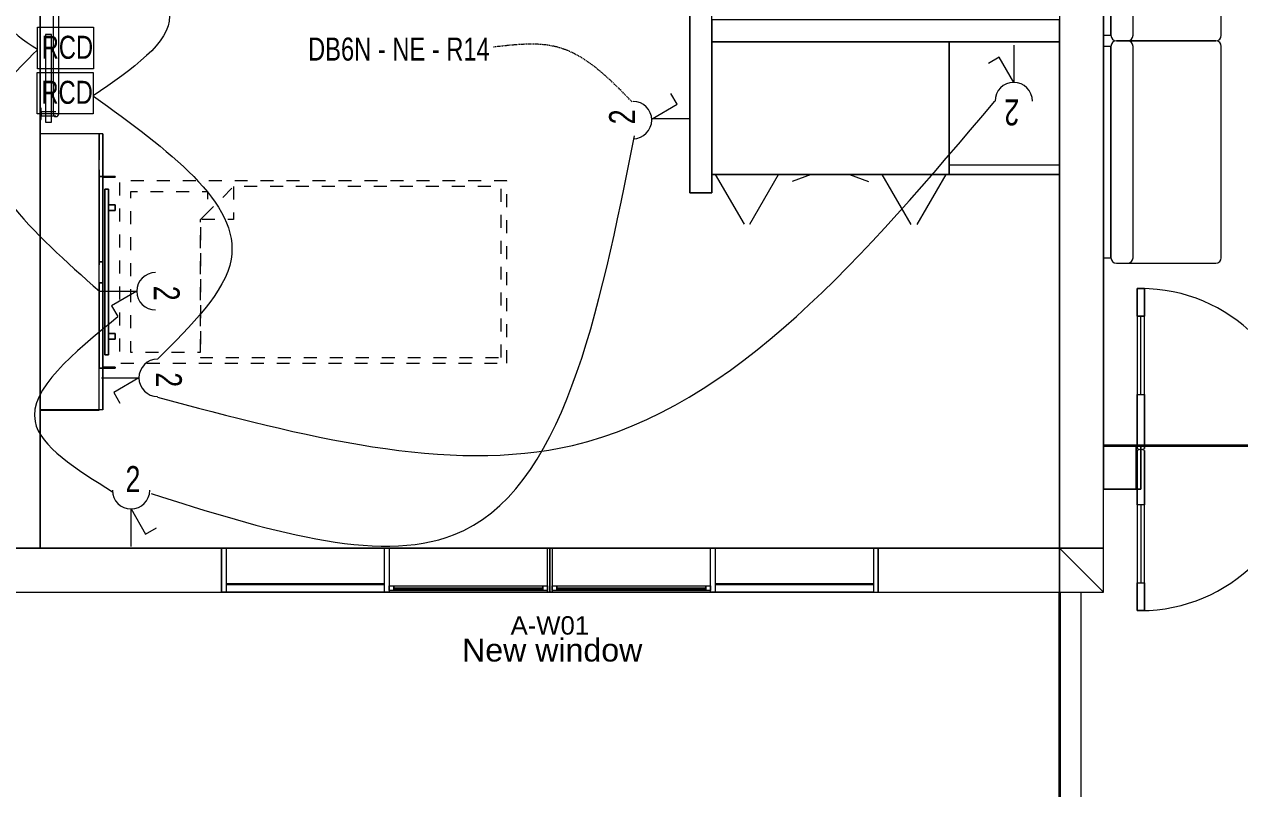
# Model space of a CAD drawing. Header units: millimetres. Extents: x 11356 to 46017, y -5218 to 16780.
# Drawn here: x 17873 to 24480, y -5218 to -1021 of the extents above; entities that cross this region are included whole.
import ezdxf

# ---------------------------------------------------------------- set-up
doc = ezdxf.new("R2010")
doc.units = ezdxf.units.MM
for name, pattern in [('IMPORT-Dashed', [282.222223, 141.111112, -141.111112]), ('IMPORT-Hidden Line', [195.611112, 141.111112, -54.5]), ('IMPORT-Small Dashed', [141.111111, 70.555556, -70.555556]), ('WSP_NZ_Hidden', [9.5, 6.5, -3])]:
    doc.linetypes.add(name, pattern=pattern)
for name, color, linetype, lineweight in [('0_Pen_No__195', 252, 'Continuous', 13), ('0_Pen_No__40', 130, 'Continuous', 35), ('_Essential Power', 1, 'Continuous', 13), ('_Non Essential Power', 1, 'Continuous', 13), ('A-Des_ Fittings General_Pen_No__81', 251, 'Continuous', 18), ('A-Des_ Fittings Joinery_Pen_No__81', 251, 'Continuous', 18), ('A-Des_ Furniture_Pen_No__81', 251, 'Continuous', 18), ('A-Des_ Walls', 7, 'Continuous', 13), ('A-Des_ Walls_Pen_No__81', 251, 'Continuous', 18), ('ARCHICAD Doors_Pen_No__81', 251, 'Continuous', 18), ('L07 Enlarged Ground Proposed Plan 02_GFGF Enlarged Proposed Plan 02_dwg', 8, 'Continuous', 13), ('New_A-Des_ Floors_Pen_No__89', 250, 'Continuous', 18), ('New_A-Des_ Walls_Pen_No__27', 250, 'Continuous', 18), ('New_A-Des_ Zones_Pen_No__94', 250, 'Continuous', 18), ('New_A-Doc_ Presentation_Furniture 1_50_Pen_No__86', 250, 'Continuous', 18), ('New_ARCHICAD Window Markers_Pen_No__66', 250, 'Continuous', 18), ('New_ARCHICAD Windows_Pen_No__181', 90, 'Continuous', 5), ('New_ARCHICAD Windows_Pen_No__3', 250, 'Continuous', 18)]:
    doc.layers.add(name, color=color, linetype=linetype, lineweight=lineweight)
doc.styles.add('Arial', font='arial.ttf', dxfattribs={"height": 100})
doc.styles.add('Arial Narrow', font='ARIALN.TTF', dxfattribs={"width": 0.9, "height": 125})
doc.styles.add('Arial_1', font='arial.ttf', dxfattribs={"height": 125})

# ---------------------------------------------------------------- blocks, each defined once
blk = doc.blocks.new('L07 Enlarged Ground Proposed Plan 02_GFGF Enlarged Proposed Plan 02_dwg_Wall_2_1-12185912-NEW GROUND FLOOR LAYOUT - ELECTRICAL PROPOSED PLAN 02')
at = {"layer": 'A-Des_ Fittings Joinery_Pen_No__81', "color": 254, "flags": 128}
blk.add_lwpolyline([(18310.4, -1916.7), (18310.4, -2816.7), (18330.4, -2816.7), (18330.4, -1916.7)], close=True, dxfattribs=at)
blk = doc.blocks.new('L07 Enlarged Ground Proposed Plan 02_GFGF Enlarged Proposed Plan 02_dwg_Wall_3_1-12185913-NEW GROUND FLOOR LAYOUT - ELECTRICAL PROPOSED PLAN 02')
at = {"layer": 'A-Des_ Fittings Joinery_Pen_No__81', "color": 254, "flags": 128}
blk.add_lwpolyline([(18279.7, -2425.2), (18279.7, -2889.2), (18299.7, -2889.2), (18299.7, -2425.2)], close=True, dxfattribs=at)
blk = doc.blocks.new('L07 Enlarged Ground Proposed Plan 02_GFGF Enlarged Proposed Plan 02_dwg_Wall_4_1-12185914-NEW GROUND FLOOR LAYOUT - ELECTRICAL PROPOSED PLAN 02')
at = {"layer": 'A-Des_ Fittings Joinery_Pen_No__81', "color": 254, "flags": 128}
blk.add_lwpolyline([(18299.7, -2311.2), (18299.7, -1847.2), (18279.7, -1847.2), (18279.7, -2311.2)], close=True, dxfattribs=at)
blk = doc.blocks.new('L07 Enlarged Ground Proposed Plan 02_GFGF Enlarged Proposed Plan 02_dwg_Towel Rail _1377_9__1-12185926-NEW GROUND FLOOR LAYOUT - ELECTRICAL PROPOSED PLAN 02')
at = {"layer": 'A-Des_ Fittings General_Pen_No__81', "color": 254}
blk.add_line((18059.7, -1507.2), (18059.7, -757.2), dxfattribs=at)
at = {"layer": 'A-Des_ Fittings General_Pen_No__81', "color": 254, "flags": 128}
for points in [[(17964.7, -727.2), (17959.7, -727.2), (17959.7, -787.2), (17964.7, -787.2)], [(17964.7, -1477.2), (17959.7, -1477.2), (17959.7, -1537.2), (17964.7, -1537.2)]]:
    blk.add_lwpolyline(points, close=True, dxfattribs=at)
for points in [[(18044.7, -747.2), (17964.7, -747.2), (17964.7, -767.2), (18044.7, -767.2)], [(18029.7, -757.2), (18029.7, -1132.2), (18029.7, -1507.2)], [(18044.7, -1497.2), (17964.7, -1497.2), (17964.7, -1517.2), (18044.7, -1517.2)]]:
    blk.add_lwpolyline(points, dxfattribs=at)
at = {"layer": 'A-Des_ Fittings General_Pen_No__81', "color": 254}
for centre, start, end in [((18044.7, -757.2), 0, 180), ((18044.7, -1507.2), 180, 0)]:
    blk.add_arc(centre, 15, start, end, dxfattribs=at)
blk = doc.blocks.new('L07 Enlarged Ground Proposed Plan 02_GFGF Enlarged Proposed Plan 02_dwg_Slab_15_1-12185978-NEW GROUND FLOOR LAYOUT - ELECTRICAL PROPOSED PLAN 02')
at = {"layer": 'A-Des_ Fittings Joinery_Pen_No__81', "color": 254, "flags": 128}
blk.add_lwpolyline([(17988.3, -1553.4), (18020.4, -1553.4), (18020.4, -1075.7), (17988.3, -1075.7)], close=True, dxfattribs=at)
blk = doc.blocks.new('L07 Enlarged Ground Proposed Plan 02_GFGF Enlarged Proposed Plan 02_dwg_Slab_16_1-12185979-NEW GROUND FLOOR LAYOUT - ELECTRICAL PROPOSED PLAN 02')
at = {"layer": 'A-Des_ Fittings Joinery_Pen_No__81', "color": 254, "flags": 128}
blk.add_lwpolyline([(17959.7, -3116.7), (18279.7, -3116.7), (18279.7, -1616.7), (17959.7, -1616.7)], close=True, dxfattribs=at)
blk = doc.blocks.new('L07 Enlarged Ground Proposed Plan 02_GFGF Enlarged Proposed Plan 02_dwg_CI Tools Window-12186005-NEW GROUND FLOOR LAYOUT - ELECTRICAL PROPOSED PLAN 02')
at = {"layer": 'New_ARCHICAD Windows_Pen_No__181', "color": 53}
for p, q in [((18969.7, -4058.7), (19830.9, -4058.7)), ((18969.7, -4064.7), (19830.9, -4064.7)), ((19880.9, -4083.7), (20692.2, -4083.7)), ((19880.9, -4089.7), (20692.2, -4089.7)), ((20767.2, -4083.7), (21578.4, -4083.7)), ((20767.2, -4089.7), (21578.4, -4089.7)), ((21628.4, -4058.7), (22489.7, -4058.7)), ((21628.4, -4064.7), (22489.7, -4064.7))]:
    blk.add_line(p, q, dxfattribs=at)
at = {"layer": 'New_ARCHICAD Windows_Pen_No__3', "color": 253}
for p, q in [((18969.7, -3866.7), (22489.7, -3866.7)), ((22489.7, -4106.7), (18969.7, -4106.7))]:
    blk.add_line(p, q, dxfattribs=at)
at = {"layer": 'New_ARCHICAD Windows_Pen_No__3', "color": 253, "flags": 128}
for points in [[(18944.7, -4106.7), (18944.7, -3866.7), (18969.7, -3866.7), (18969.7, -4106.7)], [(19830.9, -4106.7), (19830.9, -3866.7), (19855.9, -3866.7), (19855.9, -4106.7)], [(20717.2, -4106.7), (20717.2, -3866.7), (20742.2, -3866.7), (20742.2, -4106.7)], [(21603.4, -4106.7), (21603.4, -3866.7), (21628.4, -3866.7), (21628.4, -4106.7)], [(22514.7, -4106.7), (22514.7, -3866.7), (22489.7, -3866.7), (22489.7, -4106.7)]]:
    blk.add_lwpolyline(points, close=True, dxfattribs=at)
for points in [[(20692.2, -4071.7), (20717.2, -4071.7), (20717.2, -4096.7), (20692.2, -4096.7), (20692.2, -4071.7), (20717.2, -4071.7), (20717.2, -4096.7), (20692.2, -4096.7), (19880.9, -4096.7), (19855.9, -4096.7), (19855.9, -4071.7), (19880.9, -4071.7), (19880.9, -4096.7), (19855.9, -4096.7), (19855.9, -4071.7), (19880.9, -4071.7)], [(19880.9, -4096.7), (19880.9, -4071.7), (20692.2, -4071.7), (20692.2, -4096.7)], [(21578.4, -4071.7), (21603.4, -4071.7), (21603.4, -4096.7), (21578.4, -4096.7), (21578.4, -4071.7), (21603.4, -4071.7), (21603.4, -4096.7), (21578.4, -4096.7), (20767.2, -4096.7), (20742.2, -4096.7), (20742.2, -4071.7), (20767.2, -4071.7), (20767.2, -4096.7), (20742.2, -4096.7), (20742.2, -4071.7), (20767.2, -4071.7)], [(20767.2, -4096.7), (20767.2, -4071.7), (21578.4, -4071.7), (21578.4, -4096.7)]]:
    blk.add_lwpolyline(points, dxfattribs=at)
blk = doc.blocks.new('L07 Enlarged Ground Proposed Plan 02_GFGF Enlarged Proposed Plan 02_dwg_Wall_12_1-12186006-NEW GROUND FLOOR LAYOUT - ELECTRICAL PROPOSED PLAN 02')
at = {"layer": 'A-Des_ Walls', "color": 50, "flags": 128}
for points in [[(14957.2, -4106.7), (14957.2, -3866.7), (16742.2, -3866.7), (16742.2, -4106.7), (18944.7, -4106.7), (18944.7, -4056.7), (18944.7, -4006.7), (18944.7, -3866.7), (16742.2, -3866.7), (16742.2, -4006.7), (16742.2, -4056.7), (16742.2, -4106.7)], [(18944.7, -3866.7), (18944.7, -4106.7), (20729.7, -4106.7), (20729.7, -3866.7)], [(20729.7, -4106.7), (22514.7, -4106.7), (22514.7, -3866.7), (20729.7, -3866.7)], [(23739.7, -3866.7), (23499.7, -3866.7), (23739.7, -4106.7)], [(23499.7, -3866.7), (23499.7, -4106.7), (23739.7, -4106.7)]]:
    blk.add_lwpolyline(points, close=True, dxfattribs=at)
blk.add_lwpolyline([(22514.7, -3866.7), (22514.7, -4006.7), (22514.7, -4056.7), (22514.7, -4106.7), (23499.7, -4106.7), (23499.7, -3866.7), (22514.7, -3866.7)], dxfattribs=at)
at = {"layer": 'A-Des_ Walls_Pen_No__81', "color": 254}
for p, q in [((18944.7, -3866.7), (17959.7, -3866.7)), ((23499.7, -3866.7), (22514.7, -3866.7)), ((16742.2, -4106.7), (18944.7, -4106.7))]:
    blk.add_line(p, q, dxfattribs=at)
at = {"layer": 'A-Des_ Walls_Pen_No__81', "color": 254, "flags": 128}
blk.add_lwpolyline([(22514.7, -4106.7), (23739.7, -4106.7), (23739.7, -3866.7)], dxfattribs=at)
at = {"layer": 'New_A-Des_ Walls_Pen_No__27', "color": 253, "flags": 128}
for points in [[(18944.7, -3866.7), (18944.7, -4006.7), (18944.7, -4056.7), (18944.7, -4106.7)], [(22514.7, -4106.7), (22514.7, -4056.7), (22514.7, -4006.7), (22514.7, -3866.7)]]:
    blk.add_lwpolyline(points, dxfattribs=at)
blk.add_blockref('L07 Enlarged Ground Proposed Plan 02_GFGF Enlarged Proposed Plan 02_dwg_CI Tools Window-12186005-NEW GROUND FLOOR LAYOUT - ELECTRICAL PROPOSED PLAN 02', (0, 0))
at = {"layer": 'New_ARCHICAD Window Markers_Pen_No__66', "color": 7, "insert": (20729.7, -4237.2), "char_height": 100, "width": 509.292, "attachment_point": 2, "line_spacing_factor": 0.941778, "style": 'Arial'}
blk.add_mtext('A-W01', dxfattribs=at)
blk = doc.blocks.new('L07 Enlarged Ground Proposed Plan 02_GFGF Enlarged Proposed Plan 02_dwg_Wall_14_1-12186009-NEW GROUND FLOOR LAYOUT - ELECTRICAL PROPOSED PLAN 02')
at = {"layer": 'A-Des_ Walls', "color": 50, "flags": 128}
blk.add_lwpolyline([(23739.7, -3866.7), (23739.7, 1133.3), (23499.7, 1133.3), (23499.7, -3866.7)], close=True, dxfattribs=at)
at = {"layer": 'A-Des_ Walls_Pen_No__81', "color": 254}
for p, q in [((23499.7, 1133.3), (23499.7, -996.7)), ((23739.7, -3311.6), (23739.7, 1133.3)), ((23499.7, -1116.7), (23499.7, -3866.7)), ((23739.7, -3866.7), (23739.7, -3546.6))]:
    blk.add_line(p, q, dxfattribs=at)
blk = doc.blocks.new('L07 Enlarged Ground Proposed Plan 02_GFGF Enlarged Proposed Plan 02_dwg_Wall_20_1-12186018-NEW GROUND FLOOR LAYOUT - ELECTRICAL PROPOSED PLAN 02')
at = {"layer": 'A-Des_ Walls', "color": 50, "flags": 128}
blk.add_lwpolyline([(17719.7, 1133.3), (17719.7, -3866.7), (17959.7, -3866.7), (17959.7, 1133.3)], close=True, dxfattribs=at)
at = {"layer": 'A-Des_ Walls_Pen_No__81', "color": 254}
for p, q in [((17719.7, 1133.3), (17719.7, -996.7)), ((17959.7, -3866.7), (17959.7, 1133.3)), ((17719.7, -1116.7), (17719.7, -3866.7))]:
    blk.add_line(p, q, dxfattribs=at)
blk = doc.blocks.new('L07 Enlarged Ground Proposed Plan 02_GFGF Enlarged Proposed Plan 02_dwg_CI Tools Door_16__1-12186020-NEW GROUND FLOOR LAYOUT - ELECTRICAL PROPOSED PLAN 02')
at = {"layer": 'ARCHICAD Doors_Pen_No__81', "color": 254, "flags": 128}
for points in [[(21554.7, -131.7), (21514.7, -131.7), (21514.7, -121.7), (21479.7, -121.7), (21479.7, -96.7), (21619.7, -96.7), (21619.7, -121.7), (21554.7, -121.7), (21554.7, -131.7), (21514.7, -131.7), (21514.7, -121.7), (21479.7, -121.7), (21479.7, -96.7), (21619.7, -96.7), (21619.7, -121.7), (21554.7, -121.7)], [(20664.7, -901.7), (21479.7, -901.7), (21479.7, -936.7), (20664.7, -936.7), (20664.7, -901.7), (21479.7, -901.7), (21479.7, -936.7), (20664.7, -936.7)], [(21554.7, -926.7), (21514.7, -926.7), (21514.7, -936.7), (21479.7, -936.7), (21479.7, -961.7), (21619.7, -961.7), (21619.7, -936.7), (21554.7, -936.7), (21554.7, -926.7), (21514.7, -926.7), (21514.7, -936.7), (21479.7, -936.7), (21479.7, -961.7), (21619.7, -961.7), (21619.7, -936.7), (21554.7, -936.7)]]:
    blk.add_lwpolyline(points, close=True, dxfattribs=at)
at = {"layer": 'ARCHICAD Doors_Pen_No__81', "color": 254}
blk.add_arc((21479.7, -936.7), 815, 90, 180, dxfattribs=at)
blk = doc.blocks.new('L07 Enlarged Ground Proposed Plan 02_GFGF Enlarged Proposed Plan 02_dwg_Wall_22_1-12186021-NEW GROUND FLOOR LAYOUT - ELECTRICAL PROPOSED PLAN 02')
at = {"layer": 'A-Des_ Walls', "color": 50, "flags": 128}
for points in [[(21489.7, 1133.3), (21489.7, -96.7), (21609.7, -96.7), (21609.7, 1133.3)], [(21609.7, -961.7), (21489.7, -961.7), (21489.7, -1936.7), (21609.7, -1936.7)]]:
    blk.add_lwpolyline(points, close=True, dxfattribs=at)
at = {"layer": 'A-Des_ Walls_Pen_No__81', "color": 254, "flags": 128}
for points in [[(21489.7, -96.7), (21609.7, -96.7), (21609.7, 1133.3), (21489.7, 1133.3), (21489.7, -96.7)], [(21609.7, -996.7), (21609.7, -961.7), (21489.7, -961.7), (21489.7, -1936.7), (21609.7, -1936.7), (21609.7, -1116.7)]]:
    blk.add_lwpolyline(points, dxfattribs=at)
blk.add_blockref('L07 Enlarged Ground Proposed Plan 02_GFGF Enlarged Proposed Plan 02_dwg_CI Tools Door_16__1-12186020-NEW GROUND FLOOR LAYOUT - ELECTRICAL PROPOSED PLAN 02', (0, 0))
blk = doc.blocks.new('L07 Enlarged Ground Proposed Plan 02_GFGF Enlarged Proposed Plan 02_dwg_Wall_23_1-12186022-NEW GROUND FLOOR LAYOUT - ELECTRICAL PROPOSED PLAN 02')
at = {"layer": 'A-Des_ Walls', "color": 50, "flags": 128}
blk.add_lwpolyline([(23499.7, -996.7), (21609.7, -996.7), (21609.7, -1116.7), (23499.7, -1116.7)], close=True, dxfattribs=at)
at = {"layer": 'A-Des_ Walls_Pen_No__81', "color": 254}
for p, q in [((23499.7, -996.7), (21609.7, -996.7)), ((21609.7, -1116.7), (23499.7, -1116.7))]:
    blk.add_line(p, q, dxfattribs=at)
blk = doc.blocks.new('L07 Enlarged Ground Proposed Plan 02_GFGF Enlarged Proposed Plan 02_dwg_Wall_111_1-12186146-NEW GROUND FLOOR LAYOUT - ELECTRICAL PROPOSED PLAN 02')
at = {"layer": 'A-Des_ Fittings Joinery_Pen_No__81', "color": 254, "flags": 128}
blk.add_lwpolyline([(18299.7, -2889.2), (18366.6, -2889.2), (18366.6, -2884.2), (18299.7, -2884.2)], close=True, dxfattribs=at)
blk = doc.blocks.new('L07 Enlarged Ground Proposed Plan 02_GFGF Enlarged Proposed Plan 02_dwg_Wall_112_1-12186147-NEW GROUND FLOOR LAYOUT - ELECTRICAL PROPOSED PLAN 02')
at = {"layer": 'A-Des_ Fittings Joinery_Pen_No__81', "color": 254, "flags": 128}
blk.add_lwpolyline([(18299.7, -1852.2), (18366.6, -1852.2), (18366.6, -1847.2), (18299.7, -1847.2)], close=True, dxfattribs=at)
blk = doc.blocks.new('L07 Enlarged Ground Proposed Plan 02_GFGF Enlarged Proposed Plan 02_dwg_Wall_113_1-12186148-NEW GROUND FLOOR LAYOUT - ELECTRICAL PROPOSED PLAN 02')
at = {"layer": 'A-Des_ Fittings Joinery_Pen_No__81', "color": 254, "flags": 128}
blk.add_lwpolyline([(18365.7, -2701.7), (18330.4, -2701.7), (18330.4, -2731.7), (18365.7, -2731.7)], close=True, dxfattribs=at)
blk = doc.blocks.new('L07 Enlarged Ground Proposed Plan 02_GFGF Enlarged Proposed Plan 02_dwg_Wall_114_1-12186149-NEW GROUND FLOOR LAYOUT - ELECTRICAL PROPOSED PLAN 02')
at = {"layer": 'A-Des_ Fittings Joinery_Pen_No__81', "color": 254, "flags": 128}
blk.add_lwpolyline([(18365.7, -2001.7), (18330.4, -2001.7), (18330.4, -2031.7), (18365.7, -2031.7)], close=True, dxfattribs=at)
blk = doc.blocks.new('L07 Enlarged Ground Proposed Plan 02_GFGF Enlarged Proposed Plan 02_dwg_CI Tools Door_45__1-12186150-NEW GROUND FLOOR LAYOUT - ELECTRICAL PROPOSED PLAN 02')
at = {"layer": 'ARCHICAD Doors_Pen_No__81', "color": 254}
for p, q in [((23942, -3031.6), (23942, -2606.6)), ((25692, -3031.6), (25692, -2606.6)), ((23942, -3631.6), (23942, -4056.6)), ((25692, -3631.6), (25692, -4056.6))]:
    blk.add_line(p, q, dxfattribs=at)
at = {"layer": 'ARCHICAD Doors_Pen_No__81', "color": 254, "flags": 128}
for points in [[(23962, -2456.6), (23922, -2456.6), (23922, -2606.6), (23962, -2606.6), (23922, -2606.6), (23922, -2456.6), (23962, -2456.6), (23962, -2606.6)], [(25672, -2456.6), (25672, -2606.6), (25712, -2606.6), (25712, -2456.6), (25672, -2456.6), (25672, -2606.6), (25712, -2606.6), (25712, -2456.6)], [(23917, -3311.6), (23917, -3546.6), (23942, -3546.6), (23942, -3311.6)], [(23942, -3546.6), (23917, -3546.6), (23917, -3311.6), (23942, -3311.6)], [(25717, -3311.6), (25717, -3546.6), (25692, -3546.6), (25692, -3311.6)], [(25692, -3546.6), (25717, -3546.6), (25717, -3311.6), (25692, -3311.6)], [(23922, -4206.6), (23922, -4056.6), (23962, -4056.6), (23962, -4206.6), (23922, -4206.6), (23922, -4056.6), (23962, -4056.6), (23962, -4206.6)], [(25712, -4206.6), (25712, -4056.6), (25672, -4056.6), (25672, -4206.6), (25712, -4206.6), (25712, -4056.6), (25672, -4056.6), (25672, -4206.6)]]:
    blk.add_lwpolyline(points, close=True, dxfattribs=at)
for points in [[(23922, -3326.3), (23922, -3031.6), (23962, -3031.6), (23962, -3326.3), (23962, -2456.6), (23922, -2456.6), (23922, -3326.3), (23922, -3031.6), (23962, -3031.6), (23962, -3326.3)], [(25712, -3326.3), (25712, -3031.6), (25672, -3031.6), (25672, -3326.3), (25672, -3031.6), (25712, -3031.6), (25712, -3326.3), (25712, -2456.6), (25672, -2456.6), (25672, -3326.3)], [(23962, -3337), (23962, -3631.6), (23922, -3631.6), (23922, -3337), (23922, -4206.6), (23962, -4206.6), (23962, -3337), (23962, -3631.6), (23922, -3631.6), (23922, -3337)], [(25672, -3337), (25672, -3631.6), (25712, -3631.6), (25712, -3337), (25712, -3631.6), (25672, -3631.6), (25672, -3337), (25672, -4206.6), (25712, -4206.6), (25712, -3337)]]:
    blk.add_lwpolyline(points, dxfattribs=at)
at = {"layer": 'ARCHICAD Doors_Pen_No__81', "color": 254}
for centre, radius, start, end in [((23942, -3331.6), 875, 270, 90), ((25692, -3331.6), 875, 90, 270), ((23942, -3291.6), 40, 240, 300), ((23942, -3291.6), 40, 240, 300), ((23942, -3291.6), 40, 240, 300), ((23942, -3371.6), 40, 60, 120), ((23942, -3371.6), 40, 60, 120), ((23942, -3371.6), 40, 60, 120), ((25692, -3291.6), 40, 240, 300), ((25692, -3291.6), 40, 240, 300), ((25692, -3291.6), 40, 240, 300), ((25692, -3371.6), 40, 60, 120), ((25692, -3371.6), 40, 60, 120), ((25692, -3371.6), 40, 60, 120)]:
    blk.add_arc(centre, radius, start, end, dxfattribs=at)
blk = doc.blocks.new('L07 Enlarged Ground Proposed Plan 02_GFGF Enlarged Proposed Plan 02_dwg_Wall_115_1-12186151-NEW GROUND FLOOR LAYOUT - ELECTRICAL PROPOSED PLAN 02')
at = {"layer": 'A-Des_ Walls', "color": 50, "flags": 128}
blk.add_lwpolyline([(23739.7, -3311.6), (23739.7, -3546.6), (23917, -3546.6), (23917, -3311.6), (23739.7, -3311.6)], dxfattribs=at)
blk.add_lwpolyline([(25919.7, -3311.6), (25717, -3311.6), (25717, -3546.6), (25919.7, -3546.6)], close=True, dxfattribs=at)
at = {"layer": 'A-Des_ Walls_Pen_No__81', "color": 254, "flags": 128}
for points in [[(23739.7, -3311.6), (23917, -3311.6), (23917, -3546.6), (23739.7, -3546.6)], [(25919.7, -3311.6), (25717, -3311.6), (25717, -3546.6), (25919.7, -3546.6)]]:
    blk.add_lwpolyline(points, dxfattribs=at)
blk.add_blockref('L07 Enlarged Ground Proposed Plan 02_GFGF Enlarged Proposed Plan 02_dwg_CI Tools Door_45__1-12186150-NEW GROUND FLOOR LAYOUT - ELECTRICAL PROPOSED PLAN 02', (0, 0))
blk = doc.blocks.new('L07 Enlarged Ground Proposed Plan 02_GFGF Enlarged Proposed Plan 02_dwg_Hospital Bed 24_29__1-12186188-NEW GROUND FLOOR LAYOUT - ELECTRICAL PROPOSED PLAN 02')
at = {"layer": 'A-Des_ Furniture_Pen_No__81', "color": 254, "linetype": 'IMPORT-Small Dashed', "flags": 128}
for points in [[(20495.7, -2861.7), (20495.7, -1871.7), (18390.7, -1871.7), (18390.7, -2861.7)], [(20465.7, -2831.7), (20465.7, -1901.7), (19010.7, -1901.7), (18830.7, -2081.7), (18830.7, -2831.7)], [(18830.7, -2801.7), (18830.7, -2081.7), (18870.7, -2041.7), (18870.7, -1931.7), (18450.7, -1931.7), (18450.7, -2801.7)]]:
    blk.add_lwpolyline(points, close=True, dxfattribs=at)
blk.add_lwpolyline([(19010.7, -1901.7), (19010.7, -2081.7), (18830.7, -2081.7)], dxfattribs=at)
blk = doc.blocks.new('L07 Enlarged Ground Proposed Plan 02_GFGF Enlarged Proposed Plan 02_dwg_Sofa Bed Futon 24_77__1-12186242-NEW GROUND FLOOR LAYOUT - ELECTRICAL PROPOSED PLAN 02')
at = {"layer": 'A-Des_ Furniture_Pen_No__81', "color": 254}
for p, q in [((24349.7, -1110.6), (23809.7, -1110.6)), ((23899.7, -2289.3), (23899.7, -1140.6)), ((24379.7, -2289.3), (24379.7, -1140.6)), ((23809.7, -2319.3), (24349.7, -2319.3))]:
    blk.add_line(p, q, dxfattribs=at)
at = {"layer": 'A-Des_ Furniture_Pen_No__81', "color": 254, "flags": 128}
blk.add_lwpolyline([(23779.7, -1140.6), (23779.7, -2289.3), (23779.7, -1140.6), (23739.7, -1140.6), (23739.7, -2289.3), (23779.7, -2289.3)], dxfattribs=at)
at = {"layer": 'A-Des_ Furniture_Pen_No__81', "color": 254}
for centre, start, end in [((23809.7, -1140.6), 90, 180), ((23869.7, -1140.6), 0, 90), ((24349.7, -1140.6), 0, 90), ((23809.7, -2289.3), 180, 270), ((23869.7, -2289.3), 270, 0), ((24349.7, -2289.3), 270, 0)]:
    blk.add_arc(centre, 30, start, end, dxfattribs=at)
blk = doc.blocks.new('L07 Enlarged Ground Proposed Plan 02_GFGF Enlarged Proposed Plan 02_dwg_Sofa Bed Futon 24_78__1-12186243-NEW GROUND FLOOR LAYOUT - ELECTRICAL PROPOSED PLAN 02')
at = {"layer": 'A-Des_ Furniture_Pen_No__81', "color": 254}
for p, q in [((24349.7, 202), (23809.7, 202)), ((23899.7, -1080.6), (23899.7, 172)), ((24379.7, -1080.6), (24379.7, 172)), ((23809.7, -1110.6), (24349.7, -1110.6))]:
    blk.add_line(p, q, dxfattribs=at)
at = {"layer": 'A-Des_ Furniture_Pen_No__81', "color": 254, "flags": 128}
blk.add_lwpolyline([(23779.7, 172), (23779.7, -1080.6), (23779.7, 172), (23739.7, 172), (23739.7, -1080.6), (23779.7, -1080.6)], dxfattribs=at)
at = {"layer": 'A-Des_ Furniture_Pen_No__81', "color": 254}
for centre, start, end in [((23809.7, 172), 90, 180), ((23869.7, 172), 0, 90), ((24349.7, 172), 360, 90), ((23809.7, -1080.6), 180, 270), ((23869.7, -1080.6), 270, 0), ((24349.7, -1080.6), 270, 0)]:
    blk.add_arc(centre, 30, start, end, dxfattribs=at)
blk = doc.blocks.new('L07 Enlarged Ground Proposed Plan 02_GFGF Enlarged Proposed Plan 02_dwg_Cadimage Cabinet_123__1-12186390-NEW GROUND FLOOR LAYOUT - ELECTRICAL PROPOSED PLAN 02')
at = {"layer": 'A-Des_ Fittings Joinery_Pen_No__81', "color": 254, "linetype": 'IMPORT-Hidden Line'}
for p, q in [((17959.7, -3116.2), (17959.7, -2741.7)), ((18279.7, -3116.2), (18279.7, -2741.7))]:
    blk.add_line(p, q, dxfattribs=at)
at = {"layer": 'A-Des_ Fittings Joinery_Pen_No__81', "color": 254, "flags": 128}
blk.add_lwpolyline([(18299.7, -3116.2), (18299.7, -2741.7), (18299.7, -3116.2), (17959.7, -3116.2), (17959.7, -2741.7)], dxfattribs=at)
blk = doc.blocks.new('L07 Enlarged Ground Proposed Plan 02_GFGF Enlarged Proposed Plan 02_dwg_Cadimage Cabinet_124__1-12186391-NEW GROUND FLOOR LAYOUT - ELECTRICAL PROPOSED PLAN 02')
at = {"layer": 'A-Des_ Fittings Joinery_Pen_No__81', "color": 254, "linetype": 'IMPORT-Hidden Line'}
for p, q in [((17959.7, -2741.7), (17959.7, -2366.7)), ((18279.7, -2741.7), (18279.7, -2366.7))]:
    blk.add_line(p, q, dxfattribs=at)
at = {"layer": 'A-Des_ Fittings Joinery_Pen_No__81', "color": 254}
blk.add_line((17959.7, -2741.7), (17959.7, -2366.7), dxfattribs=at)
at = {"layer": 'A-Des_ Fittings Joinery_Pen_No__81', "color": 254, "flags": 128}
blk.add_lwpolyline([(18299.7, -2366.7), (18299.7, -2741.7)], close=True, dxfattribs=at)
blk = doc.blocks.new('L07 Enlarged Ground Proposed Plan 02_GFGF Enlarged Proposed Plan 02_dwg_Cadimage Cabinet_125__1-12186392-NEW GROUND FLOOR LAYOUT - ELECTRICAL PROPOSED PLAN 02')
at = {"layer": 'A-Des_ Fittings Joinery_Pen_No__81', "color": 254, "linetype": 'IMPORT-Hidden Line'}
for p, q in [((17959.7, -1616.7), (17959.7, -1991.7)), ((18279.7, -1616.7), (18279.7, -1991.7))]:
    blk.add_line(p, q, dxfattribs=at)
at = {"layer": 'A-Des_ Fittings Joinery_Pen_No__81', "color": 254, "flags": 128}
blk.add_lwpolyline([(18299.7, -1616.7), (18299.7, -1991.7), (18299.7, -1616.7), (17959.7, -1616.7), (17959.7, -1991.7)], dxfattribs=at)
blk = doc.blocks.new('L07 Enlarged Ground Proposed Plan 02_GFGF Enlarged Proposed Plan 02_dwg_Cadimage Cabinet_126__1-12186393-NEW GROUND FLOOR LAYOUT - ELECTRICAL PROPOSED PLAN 02')
at = {"layer": 'A-Des_ Fittings Joinery_Pen_No__81', "color": 254, "linetype": 'IMPORT-Hidden Line'}
for p, q in [((17959.7, -1991.7), (17959.7, -2366.7)), ((18279.7, -1991.7), (18279.7, -2366.7))]:
    blk.add_line(p, q, dxfattribs=at)
at = {"layer": 'A-Des_ Fittings Joinery_Pen_No__81', "color": 254}
blk.add_line((17959.7, -1991.7), (17959.7, -2366.7), dxfattribs=at)
at = {"layer": 'A-Des_ Fittings Joinery_Pen_No__81', "color": 254, "flags": 128}
blk.add_lwpolyline([(18299.7, -2366.7), (18299.7, -1991.7)], close=True, dxfattribs=at)
blk = doc.blocks.new('L07 Enlarged Ground Proposed Plan 02_GFGF Enlarged Proposed Plan 02_dwg_Slab_44_1-12186418-NEW GROUND FLOOR LAYOUT - ELECTRICAL PROPOSED PLAN 02')
at = {"layer": 'New_A-Des_ Floors_Pen_No__89', "color": 253, "flags": 128}
blk.add_lwpolyline([(11894.6, -4106.7), (23616.4, -4106.7), (23616.4, -5218)], dxfattribs=at)
blk = doc.blocks.new('L07 Enlarged Ground Proposed Plan 02_GFGF Enlarged Proposed Plan 02_dwg_Cadimage Cabinet_136__1-12186431-NEW GROUND FLOOR LAYOUT - ELECTRICAL PROPOSED PLAN 02')
at = {"layer": 'A-Des_ Fittings Joinery_Pen_No__81', "color": 254}
for p, q in [((21610.7, -1836.7), (21610.7, -1116.7)), ((21628.7, -1836.7), (21785.2, -2107.7)), ((21816.4, -2107.7), (21972.9, -1836.7))]:
    blk.add_line(p, q, dxfattribs=at)
at = {"layer": 'A-Des_ Fittings Joinery_Pen_No__81', "color": 254, "flags": 128}
for points in [[(22254.7, -1116.7), (21610.7, -1116.7)], [(22254.7, -1836.7), (21610.7, -1836.7)]]:
    blk.add_lwpolyline(points, close=True, dxfattribs=at)
at = {"layer": 'A-Des_ Fittings Joinery_Pen_No__81', "color": 254, "linetype": 'IMPORT-Dashed', "flags": 128}
blk.add_lwpolyline([(21837.4, -1836.7), (22150.4, -1836.7), (22046, -1875.8)], dxfattribs=at)
blk = doc.blocks.new('L07 Enlarged Ground Proposed Plan 02_GFGF Enlarged Proposed Plan 02_dwg_Cadimage Cabinet_137__1-12186432-NEW GROUND FLOOR LAYOUT - ELECTRICAL PROPOSED PLAN 02')
at = {"layer": 'A-Des_ Fittings Joinery_Pen_No__81', "color": 254}
for p, q in [((22693.8, -2108.2), (22537, -1836.7)), ((22881.7, -1836.7), (22724.9, -2108.2))]:
    blk.add_line(p, q, dxfattribs=at)
at = {"layer": 'A-Des_ Fittings Joinery_Pen_No__81', "color": 254, "flags": 128}
blk.add_lwpolyline([(22899.7, -1116.7), (22254.7, -1116.7), (22899.7, -1116.7), (22899.7, -1836.7), (22254.7, -1836.7), (22899.7, -1836.7)], dxfattribs=at)
at = {"layer": 'A-Des_ Fittings Joinery_Pen_No__81', "color": 254, "linetype": 'IMPORT-Dashed', "flags": 128}
blk.add_lwpolyline([(22672.7, -1836.7), (22359.2, -1836.7), (22463.7, -1875.9)], dxfattribs=at)
blk = doc.blocks.new('L07 Enlarged Ground Proposed Plan 02_GFGF Enlarged Proposed Plan 02_dwg_Cadimage Cabinet_138__1-12186433-NEW GROUND FLOOR LAYOUT - ELECTRICAL PROPOSED PLAN 02')
at = {"layer": 'A-Des_ Fittings Joinery_Pen_No__81', "color": 254}
blk.add_line((23499.7, -1786.7), (22899.7, -1786.7), dxfattribs=at)
at = {"layer": 'A-Des_ Fittings Joinery_Pen_No__81', "color": 254, "flags": 128}
for points in [[(23499.7, -1116.7), (22899.7, -1116.7)], [(23499.7, -1836.7), (22899.7, -1836.7)]]:
    blk.add_lwpolyline(points, close=True, dxfattribs=at)
blk = doc.blocks.new('L07 Enlarged Ground Proposed Plan 02_GFGF Enlarged Proposed Plan 02_dwg_Cadimage Cabinet_139__1-12186434-NEW GROUND FLOOR LAYOUT - ELECTRICAL PROPOSED PLAN 02')
at = {"layer": 'A-Des_ Fittings Joinery_Pen_No__81', "color": 254}
blk.add_line((22899.7, -1836.7), (22899.7, -1116.7), dxfattribs=at)
at = {"layer": 'A-Des_ Fittings Joinery_Pen_No__81', "color": 254, "flags": 128}
blk.add_lwpolyline([(23499.7, -1116.7), (22899.7, -1116.7), (23499.7, -1116.7), (23499.7, -1836.7), (22899.7, -1836.7), (23499.7, -1836.7)], dxfattribs=at)
blk = doc.blocks.new('L07 Enlarged Ground Proposed Plan 02_GFGF Enlarged Proposed Plan 02_dwg-12097911-NEW GROUND FLOOR LAYOUT - ELECTRICAL PROPOSED PLAN 02')
at = {"layer": '0_Pen_No__195', "color": 9}
blk.add_line((18962.2, -3866.7), (22497.2, -3866.7), dxfattribs=at)
at = {"layer": '0_Pen_No__40', "color": 133}
for p, q in [((25919.7, -3311.6), (23739.7, -3311.6)), ((23499.7, -4106.7), (23499.7, -5218))]:
    blk.add_line(p, q, dxfattribs=at)
at = {"layer": 'New_A-Des_ Zones_Pen_No__94', "color": 253, "flags": 128}
blk.add_lwpolyline([(23739.7, 8048.3), (23739.7, 3773.3), (22829.7, 3773.3), (22829.7, 1373.3), (23739.7, 1373.3), (23739.7, -3311.6), (25919.7, -3311.6), (25919.7, -2319.3), (26320.7, -2319.3), (26316.4, 98), (25919.7, 98), (25919.7, 1373.3), (32239.7, 1373.3), (32239.7, 3773.3), (25919.7, 3773.3), (25919.7, 8048.3), (25919.7, 8113.3), (24399.7, 8113.3), (23739.7, 8113.3), (23739.7, 8048.3)], dxfattribs=at)
for points in [[(18259.7, 173.3), (17959.7, 173.3), (17959.7, -3866.7), (23499.7, -3866.7), (23499.7, -1116.7), (21609.7, -1116.7), (21609.7, -1936.7), (21489.7, -1936.7), (21489.7, 1133.3), (18259.7, 1133.3)], [(18299.7, -2311.2), (18279.7, -2311.2), (18279.7, -1847.2), (18299.7, -1847.2), (18366.6, -1847.2), (18366.6, -1852.2), (18299.7, -1852.2)], [(18330.4, -2816.7), (18310.4, -2816.7), (18310.4, -1916.7), (18330.4, -1916.7), (18330.4, -2001.7), (18365.7, -2001.7), (18365.7, -2031.7), (18330.4, -2031.7), (18330.4, -2701.7), (18365.7, -2701.7), (18365.7, -2731.7), (18330.4, -2731.7)], [(18279.7, -2425.2), (18299.7, -2425.2), (18299.7, -2884.2), (18366.6, -2884.2), (18366.6, -2889.2), (18299.7, -2889.2), (18279.7, -2889.2)]]:
    blk.add_lwpolyline(points, close=True, dxfattribs=at)
for name in ['L07 Enlarged Ground Proposed Plan 02_GFGF Enlarged Proposed Plan 02_dwg_Wall_20_1-12186018-NEW GROUND FLOOR LAYOUT - ELECTRICAL PROPOSED PLAN 02', 'L07 Enlarged Ground Proposed Plan 02_GFGF Enlarged Proposed Plan 02_dwg_Wall_22_1-12186021-NEW GROUND FLOOR LAYOUT - ELECTRICAL PROPOSED PLAN 02', 'L07 Enlarged Ground Proposed Plan 02_GFGF Enlarged Proposed Plan 02_dwg_Wall_14_1-12186009-NEW GROUND FLOOR LAYOUT - ELECTRICAL PROPOSED PLAN 02', 'L07 Enlarged Ground Proposed Plan 02_GFGF Enlarged Proposed Plan 02_dwg_Sofa Bed Futon 24_78__1-12186243-NEW GROUND FLOOR LAYOUT - ELECTRICAL PROPOSED PLAN 02', 'L07 Enlarged Ground Proposed Plan 02_GFGF Enlarged Proposed Plan 02_dwg_Towel Rail _1377_9__1-12185926-NEW GROUND FLOOR LAYOUT - ELECTRICAL PROPOSED PLAN 02', 'L07 Enlarged Ground Proposed Plan 02_GFGF Enlarged Proposed Plan 02_dwg_Wall_23_1-12186022-NEW GROUND FLOOR LAYOUT - ELECTRICAL PROPOSED PLAN 02', 'L07 Enlarged Ground Proposed Plan 02_GFGF Enlarged Proposed Plan 02_dwg_Slab_15_1-12185978-NEW GROUND FLOOR LAYOUT - ELECTRICAL PROPOSED PLAN 02', 'L07 Enlarged Ground Proposed Plan 02_GFGF Enlarged Proposed Plan 02_dwg_Cadimage Cabinet_136__1-12186431-NEW GROUND FLOOR LAYOUT - ELECTRICAL PROPOSED PLAN 02', 'L07 Enlarged Ground Proposed Plan 02_GFGF Enlarged Proposed Plan 02_dwg_Cadimage Cabinet_137__1-12186432-NEW GROUND FLOOR LAYOUT - ELECTRICAL PROPOSED PLAN 02', 'L07 Enlarged Ground Proposed Plan 02_GFGF Enlarged Proposed Plan 02_dwg_Cadimage Cabinet_138__1-12186433-NEW GROUND FLOOR LAYOUT - ELECTRICAL PROPOSED PLAN 02', 'L07 Enlarged Ground Proposed Plan 02_GFGF Enlarged Proposed Plan 02_dwg_Cadimage Cabinet_139__1-12186434-NEW GROUND FLOOR LAYOUT - ELECTRICAL PROPOSED PLAN 02', 'L07 Enlarged Ground Proposed Plan 02_GFGF Enlarged Proposed Plan 02_dwg_Sofa Bed Futon 24_77__1-12186242-NEW GROUND FLOOR LAYOUT - ELECTRICAL PROPOSED PLAN 02', 'L07 Enlarged Ground Proposed Plan 02_GFGF Enlarged Proposed Plan 02_dwg_Slab_16_1-12185979-NEW GROUND FLOOR LAYOUT - ELECTRICAL PROPOSED PLAN 02', 'L07 Enlarged Ground Proposed Plan 02_GFGF Enlarged Proposed Plan 02_dwg_Cadimage Cabinet_125__1-12186392-NEW GROUND FLOOR LAYOUT - ELECTRICAL PROPOSED PLAN 02', 'L07 Enlarged Ground Proposed Plan 02_GFGF Enlarged Proposed Plan 02_dwg_Wall_4_1-12185914-NEW GROUND FLOOR LAYOUT - ELECTRICAL PROPOSED PLAN 02', 'L07 Enlarged Ground Proposed Plan 02_GFGF Enlarged Proposed Plan 02_dwg_Wall_112_1-12186147-NEW GROUND FLOOR LAYOUT - ELECTRICAL PROPOSED PLAN 02', 'L07 Enlarged Ground Proposed Plan 02_GFGF Enlarged Proposed Plan 02_dwg_Hospital Bed 24_29__1-12186188-NEW GROUND FLOOR LAYOUT - ELECTRICAL PROPOSED PLAN 02', 'L07 Enlarged Ground Proposed Plan 02_GFGF Enlarged Proposed Plan 02_dwg_Wall_2_1-12185912-NEW GROUND FLOOR LAYOUT - ELECTRICAL PROPOSED PLAN 02', 'L07 Enlarged Ground Proposed Plan 02_GFGF Enlarged Proposed Plan 02_dwg_Cadimage Cabinet_126__1-12186393-NEW GROUND FLOOR LAYOUT - ELECTRICAL PROPOSED PLAN 02', 'L07 Enlarged Ground Proposed Plan 02_GFGF Enlarged Proposed Plan 02_dwg_Wall_114_1-12186149-NEW GROUND FLOOR LAYOUT - ELECTRICAL PROPOSED PLAN 02', 'L07 Enlarged Ground Proposed Plan 02_GFGF Enlarged Proposed Plan 02_dwg_Cadimage Cabinet_124__1-12186391-NEW GROUND FLOOR LAYOUT - ELECTRICAL PROPOSED PLAN 02', 'L07 Enlarged Ground Proposed Plan 02_GFGF Enlarged Proposed Plan 02_dwg_Wall_3_1-12185913-NEW GROUND FLOOR LAYOUT - ELECTRICAL PROPOSED PLAN 02', 'L07 Enlarged Ground Proposed Plan 02_GFGF Enlarged Proposed Plan 02_dwg_Wall_115_1-12186151-NEW GROUND FLOOR LAYOUT - ELECTRICAL PROPOSED PLAN 02', 'L07 Enlarged Ground Proposed Plan 02_GFGF Enlarged Proposed Plan 02_dwg_Wall_113_1-12186148-NEW GROUND FLOOR LAYOUT - ELECTRICAL PROPOSED PLAN 02', 'L07 Enlarged Ground Proposed Plan 02_GFGF Enlarged Proposed Plan 02_dwg_Cadimage Cabinet_123__1-12186390-NEW GROUND FLOOR LAYOUT - ELECTRICAL PROPOSED PLAN 02', 'L07 Enlarged Ground Proposed Plan 02_GFGF Enlarged Proposed Plan 02_dwg_Wall_111_1-12186146-NEW GROUND FLOOR LAYOUT - ELECTRICAL PROPOSED PLAN 02', 'L07 Enlarged Ground Proposed Plan 02_GFGF Enlarged Proposed Plan 02_dwg_Wall_12_1-12186006-NEW GROUND FLOOR LAYOUT - ELECTRICAL PROPOSED PLAN 02', 'L07 Enlarged Ground Proposed Plan 02_GFGF Enlarged Proposed Plan 02_dwg_Slab_44_1-12186418-NEW GROUND FLOOR LAYOUT - ELECTRICAL PROPOSED PLAN 02']:
    blk.add_blockref(name, (0, 0))
at = {"layer": 'New_A-Doc_ Presentation_Furniture 1_50_Pen_No__86', "color": 7, "insert": (20252.3, -4358.5), "char_height": 125, "width": 1155.434, "attachment_point": 1, "line_spacing_factor": 0.941778, "style": 'Arial_1'}
blk.add_mtext('New window', dxfattribs=at)

msp = doc.modelspace()

# ---------------------------------------------------------------- linework, layer by layer
at = {"layer": '_Essential Power', "color": 10, "lineweight": 18}
for p, q in [((23251.3, -1133.3), (23251.3, -1336.5)), ((23172.3, -1199.6), (23113.6, -1233.5)), ((23251.3, -1336.5), (23172.3, -1199.6)), ((18292.5, -2941.8), (18495.7, -2941.8)), ((18495.7, -2941.8), (18358.8, -3020.8)), ((18358.8, -3020.8), (18392.7, -3079.5))]:
    msp.add_line(p, q, dxfattribs=at)
at = {"layer": '_Essential Power'}
msp.add_lwpolyline([(17942.7, -1281.8), (18247.3, -1281.8), (18247.3, -1506.7), (17942.7, -1506.7)], close=True, dxfattribs=at)
at = {"layer": '_Essential Power', "color": 10, "lineweight": 18}
for centre, start, end in [((23251.3, -1438.1), 0, 180), ((18597.3, -2941.8), 90, 270)]:
    msp.add_arc(centre, 101.6, start, end, dxfattribs=at)
at = {"layer": '_Essential Power'}
msp.add_spline([(18597.5, -3047.2), (20853.4, -3308.9), (23149.3, -1438)], degree=3, dxfattribs=at)
at = {"layer": '_Non Essential Power', "color": 10, "lineweight": 18}
for p, q in [((21421.9, -1455.1), (21388, -1396.4)), ((21285, -1534.1), (21421.9, -1455.1)), ((21488.2, -1534.1), (21285, -1534.1)), ((18281, -2471.3), (18484.2, -2471.3)), ((18484.2, -2471.3), (18347.3, -2550.4)), ((18347.3, -2550.4), (18381.2, -2609)), ((18453, -3857.9), (18453, -3654.6)), ((18453, -3654.6), (18532, -3791.5)), ((18532, -3791.5), (18590.7, -3757.7))]:
    msp.add_line(p, q, dxfattribs=at)
at = {"layer": '_Non Essential Power'}
msp.add_lwpolyline([(17944.4, -1037.1), (18249.1, -1037.1), (18249.1, -1261.9), (17944.4, -1261.9)], close=True, dxfattribs=at)
at = {"layer": '_Non Essential Power', "color": 10, "lineweight": 18}
for centre, start, end in [((21182, -1540.9), 270, 90), ((18585.8, -2471.3), 90, 270), ((18453, -3553), 180, 0)]:
    msp.add_arc(centre, 101.6, start, end, dxfattribs=at)
at = {"layer": '_Non Essential Power'}
for points in [[(18251.8, -594.4), (18661.5, -977.1), (18247.9, -1409.8)], [(17959.6, -871.8), (17791.4, -1013.4), (17944.8, -1155)], [(17941.9, -1160.9), (17661.5, -1523.7), (18280.8, -2471.5)], [(18249.6, -1410.5), (18996.8, -2297.7), (18596.7, -2839.6)], [(18561.6, -3571.2), (20206.3, -3795.4), (21189.5, -1626.3)], [(18381.2, -2611.1), (17931, -3178.6), (18353, -3561.1)]]:
    msp.add_spline(points, degree=3, dxfattribs=at)
at = {"layer": '_Non Essential Power', "color": 18, "linetype": 'WSP_NZ_Hidden', "true_color": 0x000000}
msp.add_spline([(21176.7, -1442.1), (20770.1, -1144.7), (20422.4, -1144.7)], degree=3, dxfattribs=at)

# ---------------------------------------------------------------- block references
at = {"layer": 'L07 Enlarged Ground Proposed Plan 02_GFGF Enlarged Proposed Plan 02_dwg', "color": 253, "lineweight": 18}
msp.add_blockref('L07 Enlarged Ground Proposed Plan 02_GFGF Enlarged Proposed Plan 02_dwg-12097911-NEW GROUND FLOOR LAYOUT - ELECTRICAL PROPOSED PLAN 02', (0, 0), dxfattribs=at)

# ---------------------------------------------------------------- texts
at = {"layer": '_Essential Power', "color": 1, "insert": (17965.9, -1327.8), "char_height": 125, "width": 155.127, "attachment_point": 1, "style": 'Arial Narrow'}
msp.add_mtext('RCD', dxfattribs=at)
at = {"layer": '_Essential Power', "color": 1, "char_height": 141.1, "width": 97.748, "attachment_point": 1, "style": 'Arial Narrow'}
for insert, rotation in [((23281.2, -1569.7), 180), ((18729, -2911.8), 270)]:
    msp.add_mtext('2', dxfattribs=dict(at, insert=insert, rotation=rotation))
at = {"layer": '_Non Essential Power', "color": 1, "attachment_point": 1, "style": 'Arial Narrow'}
for s, insert, char_height, width in [('RCD', (17967.6, -1083.1), 125, 155.127), ('2', (18423, -3421.4), 141.1, 97.748)]:
    msp.add_mtext(s, dxfattribs=dict(at, insert=insert, char_height=char_height, width=width))
at = {"layer": '_Non Essential Power', "color": 0, "insert": (19415.1, -1092.9), "char_height": 125, "width": 1190.506, "attachment_point": 1, "style": 'Arial Narrow'}
msp.add_mtext('DB6N - NE - R14', dxfattribs=at)
at = {"layer": '_Non Essential Power', "color": 1, "char_height": 141.1, "width": 97.748, "attachment_point": 1, "style": 'Arial Narrow'}
for insert, rotation in [((21051.7, -1564.1), 90), ((18717.5, -2441.4), 270)]:
    msp.add_mtext('2', dxfattribs=dict(at, insert=insert, rotation=rotation))

doc.saveas('drawing.dxf')
